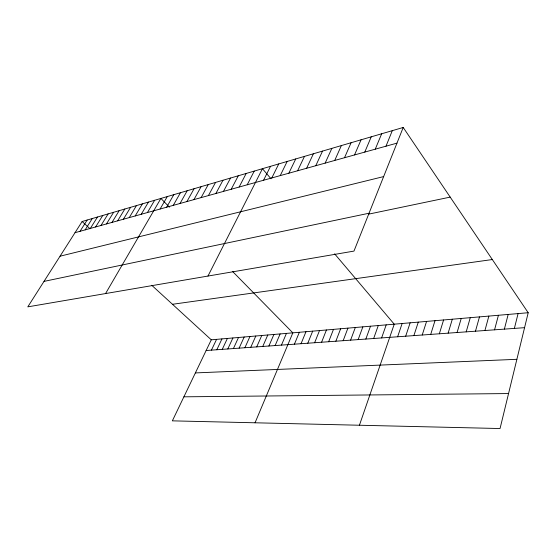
<?xml version="1.0" encoding="UTF-8"?>
<svg xmlns="http://www.w3.org/2000/svg" width="556" height="556" viewBox="0 0 556 556"><rect width="100%" height="100%" fill="white"/><g stroke="black" fill="none" stroke-linecap="round" stroke-linejoin="round"><path stroke-width="0.83" d="M528.2 312.729L500.052 428.537L172.353 420.85L211.28 339.813L528.2 312.729L403.204 127.463L82.128 221.517L27.8 306.856L353.97 251.097L403.204 127.463M514.376 328.401L518.088 313.598M504.375 329.124L508.163 314.446M494.562 329.826L498.426 315.28M484.929 330.514L488.863 316.093M475.477 331.195L479.48 316.899M466.192 331.862L470.265 317.685M457.081 332.516L461.216 318.456M448.129 333.155L452.32 319.214M439.337 333.788L443.591 319.964M430.705 334.406L435.007 320.694M422.219 335.011L426.57 321.417M413.879 335.615L418.286 322.126M405.685 336.199L410.133 322.821M397.63 336.776L402.127 323.509M359.426 425.236L394.246 324.183L334.615 253.828M381.618 337.93L386.191 324.871M373.66 338.5L378.275 325.545M365.841 339.056L370.498 326.212M358.154 339.612L362.846 326.865M350.593 340.154L355.319 327.505M343.163 340.682L347.917 328.137M335.852 341.21L340.64 328.763M328.665 341.725L333.482 329.374M321.59 342.232L326.435 329.972M314.633 342.732L319.505 330.57M307.788 343.226L312.68 331.147M385.989 146.186L392.307 130.66M301.046 343.705L305.967 331.724M375.258 149.175L381.659 133.781M294.416 344.185L299.35 332.286M255.051 422.789L292.845 332.842L232.477 271.356M364.778 152.087L371.248 136.825M281.461 345.109L286.437 333.391M275.13 345.568L280.127 333.934M354.533 154.936L361.066 139.806M268.895 346.013L273.913 334.462M344.518 157.723L351.114 142.725M262.759 346.451L267.79 334.983M256.712 346.888L261.758 335.504M250.756 347.312L255.816 336.012M334.726 160.448L341.377 145.575M244.89 347.736L249.964 336.512M239.115 348.146L244.195 337.005M325.149 163.11L331.856 148.369M233.416 348.556L238.51 337.485M315.78 165.723L322.529 151.1M227.8 348.959L232.908 337.965M306.606 168.273L313.403 153.769M222.268 349.356L227.383 338.437M216.819 349.745L221.941 338.903M211.44 350.134L216.569 339.362M297.627 170.768L304.473 156.389M288.842 173.215L295.722 158.953M280.231 175.606L287.153 161.462M271.801 177.955L278.751 163.923M263.544 180.248L270.522 166.334M207.965 276.061L262.46 168.697L270.98 178.754M247.205 184.794L254.238 171.102M239.129 187.038L246.19 173.458M231.22 189.242L238.302 175.772M223.463 191.396L230.566 178.038M215.867 193.516L222.984 180.255M208.417 195.587L215.547 182.438M201.112 197.616L208.257 184.571M193.947 199.611L201.105 186.67M186.92 201.564L194.086 188.72M180.026 203.482L187.198 190.743M173.263 205.366L180.443 192.717M166.626 207.207L173.806 194.663M160.107 209.021L167.293 196.574M105.57 293.561L160.899 198.443L169.462 207.166M147.43 212.552L154.617 200.285M141.259 214.268L148.452 202.092M135.198 215.95L142.392 203.864M129.249 217.611L136.435 205.609M123.397 219.238L130.584 207.325M117.65 220.836L124.829 209.007M111.999 222.407L119.172 210.668M106.446 223.95L113.612 212.295M100.984 225.472L108.149 213.9M95.618 226.966L102.77 215.471M90.336 228.433L97.481 217.021M85.144 229.878L92.282 218.543M80.036 231.296L87.167 220.044M75.011 232.693L396.97 143.135M60.055 256.198L383.647 176.586M44.014 281.392L369.059 213.226M368.385 214.192L450.193 197.109M172.485 304.285L492.317 259.541M206.137 350.516L524.572 327.672M195.371 372.923L516.878 359.308M183.897 396.824L508.559 393.558M82.128 221.517L90.002 228.731M151.732 285.277L211.28 339.813"/></g></svg>
